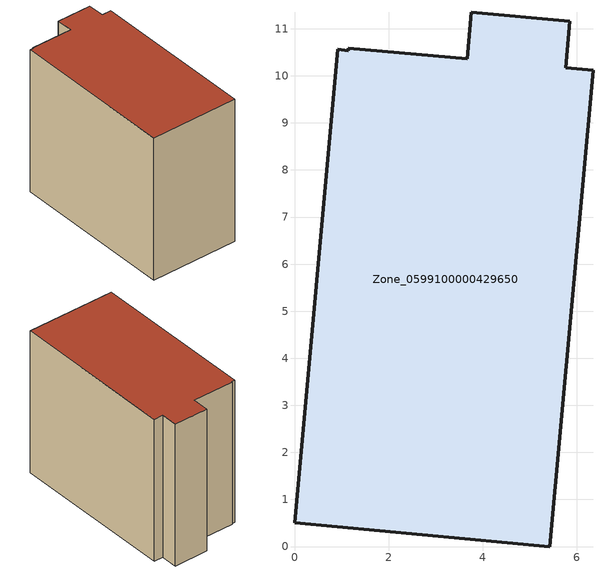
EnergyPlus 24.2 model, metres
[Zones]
Zone_0599100000429650
 floor ground (C_G): 3.67,10.36 3.76,11.35 5.85,11.16 5.76,10.17 6.34,10.12 5.42,0 0,0.5 0.92,10.56 1.14,10.54 1.14,10.59 z0
 wall outside (C_F): 5.76,10.17 5.85,11.16 3.76,11.35 3.67,10.36 1.14,10.59 1.14,10.54 0.92,10.56 0,0.5 5.42,0 6.34,10.12 5.76,10.17 z0:9.06
 roof outside (C_R): 1.14,10.59 1.14,10.54 0.92,10.56 0,0.5 5.42,0 6.34,10.12 5.76,10.17 5.85,11.16 3.76,11.35 3.67,10.36 z9.06
[BUILDING]
Pand.0599100000429650: North Axis=0; Terrain=City; Loads Convergence Tolerance Value=0.04; Temperature Convergence Tolerance Value=0.4; Solar Distribution=FullExterior; Maximum Number of Warmup Days=25; Minimum Number of Warmup Days=1
[Site:Location]
Rotterdam.The.Hague.AP_ZH_NLD Design_Conditions: Latitude=51.96; Longitude=4.45; Time Zone=1; Elevation=-4.5
[SITE:GROUNDTEMPERATURE:BUILDINGSURFACE]
18, 18, 18, 18, 18, 18, 18, 18, 18, 18, 18, 18
[MATERIAL] Thermal Absorptance=0.9; Solar Absorptance=0.7; Visible Absorptance=0.7
Name | Roughness | Thickness | Conductivity | Density | Specific Heat
G.TI.2006-2014 | MediumSmooth | 0.15 | 0.06 | 540 | 1210
F.TI.2006-2014 | Rough | 0.3 | 0.12 | 1920 | 840
R.TI.2006-2014 | MediumRough | 0.2 | 0.08 | 1500 | 1000
[CONSTRUCTION]
C_G: G.TI.2006-2014
C_F: F.TI.2006-2014
C_R: R.TI.2006-2014
[ZONE]
Zone_0599100000429650: Type=1; Multiplier=1; Ceiling Height=Autocalculate; Volume=Autocalculate; Floor Area=autocalculate; Part of Total Floor Area=Yes
[ZONEINFILTRATION:DESIGNFLOWRATE]
Infil_Zone_0599100000429650: Zone or ZoneList or Space or SpaceList=Zone_0599100000429650; Schedule=AlwaysOn; Design Flow Rate Calculation Method=Flow/Area; Flow Rate per Floor Area=0.0015; Constant Term Coefficient=1; Temperature Term Coefficient=0; Velocity Term Coefficient=0; Velocity Squared Term Coefficient=0
[HVACTEMPLATE:ZONE:IDEALLOADSAIRSYSTEM]
Zone_0599100000429650: Maximum Heating Supply Air Temperature=50; Minimum Cooling Supply Air Temperature=13; Maximum Heating Supply Air Humidity Ratio=0.0156; Minimum Cooling Supply Air Humidity Ratio=0.0077; Heating Limit=NoLimit; Cooling Limit=NoLimit; Dehumidification Control Type=ConstantSensibleHeatRatio; Cooling Sensible Heat Ratio=0.7; Dehumidification Setpoint=60; Humidification Control Type=None; Humidification Setpoint=30; Outdoor Air Method=None; Outdoor Air Flow Rate per Person=0.00944; Outdoor Air Flow Rate per Zone Floor Area=0; Outdoor Air Flow Rate per Zone=0; Demand Controlled Ventilation Type=None; Outdoor Air Economizer Type=NoEconomizer; Heat Recovery Type=None; Sensible Heat Recovery Effectiveness=0.7; Latent Heat Recovery Effectiveness=0.65
[ZONECONTROL:THERMOSTAT]
ThermostatControl_Zone_0599100000429650: Zone or ZoneList=Zone_0599100000429650; Control Type Schedule=DualSetpointControlType; Control 1=Thermostat_Zone_0599100000429650; Temperature Difference Between Cutout And Setpoint=0
[THERMOSTATSETPOINT:DUALSETPOINT]
Thermostat_Zone_0599100000429650: Heating Setpoint Temperature Schedule=HeatingSetpoint_Zone_0599100000429650; Cooling Setpoint Temperature Schedule=CoolingSetpoint_Zone_0599100000429650
[SCHEDULE:COMPACT]
HeatingSetpoint_Zone_0599100000429650: Through: 12/31, For: AllDays, Until: 24:00, 21
CoolingSetpoint_Zone_0599100000429650: Through: 12/31, For: AllDays, Until: 24:00, 24
DualSetpointControlType: Through: 12/31, For: AllDays, Until: 24:00, 4
AlwaysOn: Through: 12/31, For: AllDays, Until: 24:00, 1
